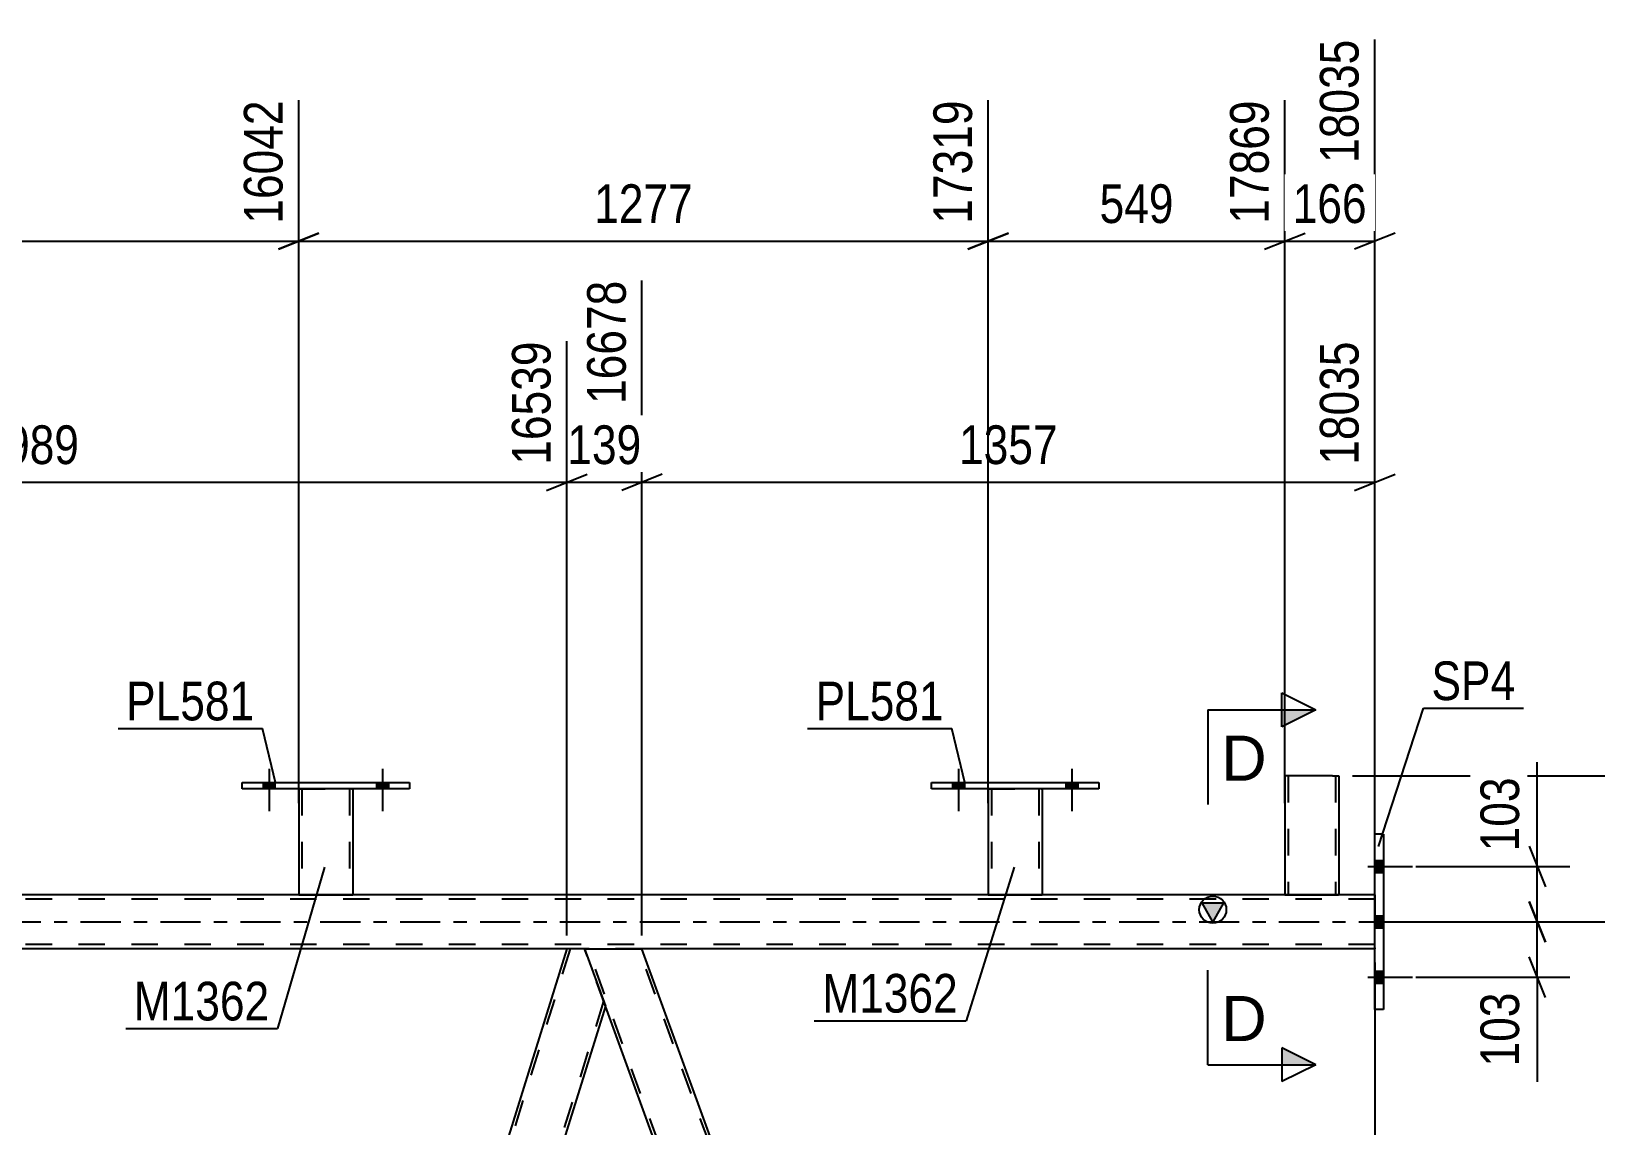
# Model space of a CAD drawing. Header units: millimetres. Extents: x 0 to 841, y 0 to 594.
# Drawn here: x 665.5 to 781.4, y 427.7 to 508.8 of the extents above; entities that cross this region are included whole.
import ezdxf

# ---------------------------------------------------------------- set-up
doc = ezdxf.new("R2010")
doc.units = ezdxf.units.MM
doc.linetypes.add('DXK_LINE_DOT2', pattern=[3.9198, 1.9599, -1.9599])
doc.linetypes.add('DXK_LINE_DOT3', pattern=[5.9187, 2.979, -0.9799, 0.9799, -0.9799])
doc.styles.add('Arial', font='arial.ttf', dxfattribs={"height": 0.2})
doc.styles.add('Arial Narrow', font='ARIALN.TTF', dxfattribs={"height": 0.2})

# ---------------------------------------------------------------- blocks, each defined once
blk = doc.blocks.new('Bolt-283124494-2352 - 2348')
at = {"linetype": 'Continuous'}
for points in [[(682.68, 452.67), (683.56, 452.67), (683.56, 453.15), (682.68, 453.15)], [(691.08, 452.67), (691.96, 452.67), (691.96, 453.15), (691.08, 453.15)]]:
    blk.add_hatch(color=1, dxfattribs=at).paths.add_polyline_path(points)
at = {"color": 1, "linetype": 'Continuous'}
for p, q in [((683.12, 454.15), (683.12, 451.03)), ((691.52, 454.15), (691.52, 451.03)), ((682.68, 453.15), (682.68, 452.67)), ((683.56, 453.15), (683.56, 452.67)), ((691.08, 453.15), (691.08, 452.67)), ((691.96, 453.15), (691.96, 452.67))]:
    blk.add_line(p, q, dxfattribs=at)
blk = doc.blocks.new('Bolt-283124494-2350 - 2348')
at = {"linetype": 'Continuous'}
for points in [[(733.76, 452.67), (734.64, 452.67), (734.64, 453.15), (733.76, 453.15)], [(742.16, 452.67), (743.04, 452.67), (743.04, 453.15), (742.16, 453.15)]]:
    blk.add_hatch(color=1, dxfattribs=at).paths.add_polyline_path(points)
at = {"color": 1, "linetype": 'Continuous'}
for p, q in [((734.2, 454.15), (734.2, 451.03)), ((742.6, 454.15), (742.6, 451.03)), ((733.76, 453.15), (733.76, 452.67)), ((734.64, 453.15), (734.64, 452.67)), ((742.16, 453.15), (742.16, 452.67)), ((743.04, 453.15), (743.04, 452.67))]:
    blk.add_line(p, q, dxfattribs=at)
blk = doc.blocks.new('Bolt-283124494-2351 - 2348')
at = {"linetype": 'Continuous'}
for points in [[(733.76, 452.67), (734.64, 452.67), (734.64, 453.15), (733.76, 453.15)], [(742.16, 452.67), (743.04, 452.67), (743.04, 453.15), (742.16, 453.15)]]:
    blk.add_hatch(color=1, dxfattribs=at).paths.add_polyline_path(points)
at = {"color": 1, "linetype": 'Continuous'}
for p, q in [((734.2, 454.15), (734.2, 451.03)), ((742.6, 454.15), (742.6, 451.03)), ((733.76, 453.15), (733.76, 452.67)), ((734.64, 453.15), (734.64, 452.67)), ((742.16, 453.15), (742.16, 452.67)), ((743.04, 453.15), (743.04, 452.67))]:
    blk.add_line(p, q, dxfattribs=at)
blk = doc.blocks.new('Bolt-283124494-2353 - 2348')
at = {"linetype": 'Continuous'}
for points in [[(682.68, 452.67), (683.56, 452.67), (683.56, 453.15), (682.68, 453.15)], [(691.08, 452.67), (691.96, 452.67), (691.96, 453.15), (691.08, 453.15)]]:
    blk.add_hatch(color=1, dxfattribs=at).paths.add_polyline_path(points)
at = {"color": 1, "linetype": 'Continuous'}
for p, q in [((683.12, 454.15), (683.12, 451.03)), ((691.52, 454.15), (691.52, 451.03)), ((682.68, 453.15), (682.68, 452.67)), ((683.56, 453.15), (683.56, 452.67)), ((691.08, 453.15), (691.08, 452.67)), ((691.96, 453.15), (691.96, 452.67))]:
    blk.add_line(p, q, dxfattribs=at)
blk = doc.blocks.new('Part-283124494-2380 - 2348')
at = {"color": 2, "linetype": 'Continuous'}
for p, q in [((758.38, 453.63), (758.38, 444.83)), ((761.9, 453.63), (758.38, 453.63)), ((761.9, 453.63), (762.38, 453.63)), ((762.38, 453.63), (762.38, 444.83)), ((758.38, 444.83), (762.34, 444.83)), ((762.38, 444.83), (762.34, 444.83))]:
    blk.add_line(p, q, dxfattribs=at)
at = {"color": 7, "linetype": 'DXK_LINE_DOT2'}
for p, q in [((758.62, 453.63), (758.62, 444.83)), ((761.99, 453.63), (762.07, 453.63)), ((762.07, 453.63), (762.08, 453.63)), ((762.08, 453.63), (762.12, 453.63)), ((762.12, 453.63), (762.14, 453.63)), ((762.14, 453.63), (762.14, 444.83)), ((762.07, 444.83), (762.08, 444.83)), ((762.08, 444.83), (762.12, 444.83)), ((762.12, 444.83), (762.14, 444.83))]:
    blk.add_line(p, q, dxfattribs=at)
blk = doc.blocks.new('Part-283124494-2752 - 2348')
at = {"color": 7, "linetype": 'DXK_LINE_DOT2'}
for p, q in [((705.43, 440.83), (668.61, 322.71)), ((707.91, 436.95), (671.33, 319.61)), ((668.48, 323.08), (668.9, 324.43)), ((673.09, 324.43), (671.58, 319.61)), ((669.74, 319.61), (668.48, 323.08)), ((671.58, 319.61), (669.74, 319.61))]:
    blk.add_line(p, q, dxfattribs=at)
at = {"color": 2, "linetype": 'Continuous'}
for p, q in [((705.18, 440.83), (668.9, 324.43)), ((706.5, 440.83), (705.18, 440.83)), ((706.5, 440.83), (708.04, 436.58)), ((708.04, 436.58), (673.09, 324.43))]:
    blk.add_line(p, q, dxfattribs=at)
blk = doc.blocks.new('Part-283124494-2385 - 2348')
at = {"color": 2, "linetype": 'Continuous'}
for p, q in [((732.2, 452.67), (732.2, 453.15)), ((732.2, 453.15), (744.6, 453.15)), ((744.6, 452.67), (732.2, 452.67)), ((744.6, 453.15), (744.6, 452.67))]:
    blk.add_line(p, q, dxfattribs=at)
blk = doc.blocks.new('Part-283124494-2400 - 2348')
at = {"color": 2, "linetype": 'Continuous'}
for p, q in [((736.4, 452.67), (736.4, 444.83)), ((740.4, 452.67), (740.4, 444.83)), ((736.4, 444.83), (740.4, 444.83))]:
    blk.add_line(p, q, dxfattribs=at)
at = {"color": 7, "linetype": 'DXK_LINE_DOT2'}
for p, q in [((736.4, 452.67), (740.4, 452.67)), ((736.4, 452.67), (736.4, 452.67)), ((736.4, 452.67), (736.4, 452.67)), ((736.64, 452.67), (736.64, 444.83)), ((740.16, 452.67), (740.16, 444.83)), ((740.4, 452.67), (740.4, 452.67)), ((740.4, 452.67), (740.4, 452.67)), ((740.11, 444.83), (740.14, 444.83)), ((740.11, 444.83), (740.14, 444.83)), ((740.14, 444.83), (740.16, 444.83)), ((740.14, 444.83), (740.16, 444.83))]:
    blk.add_line(p, q, dxfattribs=at)
blk = doc.blocks.new('Part-283124494-2405 - 2348')
at = {"color": 2, "linetype": 'Continuous'}
for p, q in [((681.12, 452.67), (681.12, 453.15)), ((681.12, 453.15), (693.52, 453.15)), ((693.52, 452.67), (681.12, 452.67)), ((693.52, 453.15), (693.52, 452.67))]:
    blk.add_line(p, q, dxfattribs=at)
blk = doc.blocks.new('Part-283124494-2410 - 2348')
at = {"color": 2, "linetype": 'Continuous'}
for p, q in [((685.32, 452.67), (685.32, 444.83)), ((689.32, 452.67), (689.32, 444.83)), ((685.32, 444.83), (689.32, 444.83))]:
    blk.add_line(p, q, dxfattribs=at)
at = {"color": 7, "linetype": 'DXK_LINE_DOT2'}
for p, q in [((685.32, 452.67), (689.32, 452.67)), ((685.32, 452.67), (685.32, 452.67)), ((685.32, 452.67), (685.32, 452.67)), ((685.56, 452.67), (685.56, 444.83)), ((689.08, 452.67), (689.08, 444.83)), ((689.32, 452.67), (689.32, 452.67)), ((689.32, 452.67), (689.32, 452.67)), ((689.03, 444.83), (689.06, 444.83)), ((689.03, 444.83), (689.06, 444.83)), ((689.06, 444.83), (689.08, 444.83)), ((689.06, 444.83), (689.08, 444.83))]:
    blk.add_line(p, q, dxfattribs=at)
blk = doc.blocks.new('Part-283124494-2568 - 2348')
at = {"linetype": 'Continuous'}
blk.add_hatch(color=2, dxfattribs=at).paths.add_polyline_path([(753.04, 442.83), (752.24, 444.23), (753.84, 444.23)])
at = {"color": 2, "linetype": 'Continuous'}
for p, q in [((765.04, 444.83), (100.96, 444.83)), ((753.04, 442.83), (752.24, 444.23)), ((752.24, 444.23), (753.84, 444.23)), ((753.84, 444.23), (753.04, 442.83)), ((705.18, 440.83), (625.62, 440.83)), ((765.04, 440.83), (710.75, 440.83))]:
    blk.add_line(p, q, dxfattribs=at)
at = {"color": 7, "linetype": 'DXK_LINE_DOT2'}
for p, q in [((765.04, 444.51), (100.96, 444.51)), ((765.04, 444.83), (765.04, 440.83)), ((765.04, 441.15), (100.96, 441.15)), ((710.75, 440.83), (194.37, 440.83))]:
    blk.add_line(p, q, dxfattribs=at)
at = {"color": 7, "linetype": 'DXK_LINE_DOT3'}
blk.add_line((100.96, 442.83), (765.04, 442.83), dxfattribs=at)
at = {"color": 2, "linetype": 'Continuous'}
blk.add_circle((753.04, 443.73), 1, dxfattribs=at)
blk = doc.blocks.new('Bolt-283124494-2630 - 2348')
at = {"linetype": 'Continuous'}
for points in [[(765.68, 446.49), (765.68, 447.37), (765.04, 447.37), (765.04, 446.49)], [(765.68, 446.49), (765.68, 447.37), (765.04, 447.37), (765.04, 446.49)], [(765.68, 446.49), (765.68, 447.37), (765.04, 447.37), (765.04, 446.49)], [(765.68, 442.39), (765.68, 443.27), (765.04, 443.27), (765.04, 442.39)], [(765.68, 442.39), (765.68, 443.27), (765.04, 443.27), (765.04, 442.39)], [(765.68, 438.29), (765.68, 439.17), (765.04, 439.17), (765.04, 438.29)], [(765.68, 438.29), (765.68, 439.17), (765.04, 439.17), (765.04, 438.29)], [(765.68, 438.29), (765.68, 439.17), (765.04, 439.17), (765.04, 438.29)]]:
    blk.add_hatch(color=1, dxfattribs=at).paths.add_polyline_path(points)
at = {"color": 1, "linetype": 'Continuous'}
for p, q in [((764.52, 446.93), (767.84, 446.93)), ((764.52, 446.93), (767.84, 446.93)), ((764.52, 446.93), (767.84, 446.93)), ((765.04, 447.37), (765.68, 447.37)), ((765.04, 447.37), (765.68, 447.37)), ((765.04, 447.37), (765.68, 447.37)), ((765.04, 446.49), (765.68, 446.49)), ((765.04, 446.49), (765.68, 446.49)), ((765.04, 446.49), (765.68, 446.49)), ((764.52, 442.83), (767.84, 442.83)), ((764.52, 442.83), (767.84, 442.83)), ((765.04, 443.27), (765.68, 443.27)), ((765.04, 443.27), (765.68, 443.27)), ((765.04, 442.39), (765.68, 442.39)), ((765.04, 442.39), (765.68, 442.39)), ((764.52, 438.73), (767.84, 438.73)), ((764.52, 438.73), (767.84, 438.73)), ((764.52, 438.73), (767.84, 438.73)), ((765.04, 439.17), (765.68, 439.17)), ((765.04, 439.17), (765.68, 439.17)), ((765.04, 439.17), (765.68, 439.17)), ((765.04, 438.29), (765.68, 438.29)), ((765.04, 438.29), (765.68, 438.29)), ((765.04, 438.29), (765.68, 438.29))]:
    blk.add_line(p, q, dxfattribs=at)
blk = doc.blocks.new('Part-283124494-2731 - 2348')
at = {"color": 2, "linetype": 'Continuous'}
for p, q in [((765.68, 449.33), (765.04, 449.33)), ((765.04, 436.33), (765.04, 449.33)), ((765.68, 449.33), (765.68, 436.33)), ((765.68, 436.33), (765.04, 436.33))]:
    blk.add_line(p, q, dxfattribs=at)
blk = doc.blocks.new('Part-283124494-2747 - 2348')
at = {"color": 2, "linetype": 'Continuous'}
for p, q in [((625.62, 440.83), (621.36, 440.83)), ((625.62, 440.83), (667.98, 324.43)), ((663.73, 324.43), (622.91, 436.58))]:
    blk.add_line(p, q, dxfattribs=at)
at = {"color": 7, "linetype": 'DXK_LINE_DOT2'}
for p, q in [((621.36, 440.83), (622.91, 436.58)), ((665.74, 319.61), (621.62, 440.83)), ((669.48, 319.61), (625.36, 440.83)), ((665.48, 319.61), (663.73, 324.43)), ((669.74, 319.61), (667.98, 324.43)), ((669.74, 319.61), (665.48, 319.61))]:
    blk.add_line(p, q, dxfattribs=at)
blk = doc.blocks.new('Part-283124494-2764 - 2348')
at = {"color": 2, "linetype": 'Continuous'}
for p, q in [((706.5, 440.83), (710.75, 440.83)), ((754.87, 319.61), (710.75, 440.83)), ((750.62, 319.61), (708.04, 436.58))]:
    blk.add_line(p, q, dxfattribs=at)
at = {"color": 7, "linetype": 'DXK_LINE_DOT2'}
for p, q in [((708.04, 436.58), (706.5, 440.83)), ((750.87, 319.61), (706.75, 440.83)), ((754.62, 319.61), (710.5, 440.83)), ((754.87, 319.61), (750.62, 319.61))]:
    blk.add_line(p, q, dxfattribs=at)
blk = doc.blocks.new('StraightDimension-283124494-3217 - 2348')
at = {"color": 7, "linetype": 'Continuous'}
for p, q in [((736.4, 451.63), (736.4, 503.67)), ((758.38, 451.63), (758.38, 503.67)), ((737.9, 493.83), (734.9, 492.63)), ((756.88, 492.63), (759.88, 493.83)), ((736.4, 493.23), (758.38, 493.23))]:
    blk.add_line(p, q, dxfattribs=at)
at = {"color": 0}
blk.add_wipeout([(750.73, 493.98), (750.73, 498.18), (744.05, 498.18), (744.05, 493.98)], dxfattribs=at)
at = {"color": 3, "style": 'Arial Narrow'}
blk.add_text('549', height=2.863, dxfattribs=at).set_placement((744.65, 494.58))
at = {"color": 0, "linetype": 'Continuous'}
blk.add_wipeout([(757.78, 504.27), (753.58, 504.27), (753.58, 493.93), (757.78, 493.93)], dxfattribs=at)
at = {"color": 3, "linetype": 'Continuous', "style": 'Arial Narrow'}
blk.add_text('17869', height=2.863, rotation=90.0002, dxfattribs=at).set_placement((757.18, 494.53))
blk = doc.blocks.new('StraightDimension-283124494-15298 - 2348')
at = {"color": 7, "linetype": 'Continuous'}
for p, q in [((710.75, 441.83), (710.75, 490.32)), ((765.04, 445.83), (765.04, 485.82)), ((712.25, 475.98), (709.25, 474.78)), ((710.75, 475.38), (765.04, 475.38)), ((763.54, 474.78), (766.54, 475.98))]:
    blk.add_line(p, q, dxfattribs=at)
at = {"color": 0}
blk.add_wipeout([(742.15, 476.13), (742.15, 480.33), (733.64, 480.33), (733.64, 476.13)], dxfattribs=at)
at = {"color": 3, "style": 'Arial Narrow'}
blk.add_text('1357', height=2.863, dxfattribs=at).set_placement((734.24, 476.73))
at = {"color": 0, "linetype": 'Continuous'}
blk.add_wipeout([(764.44, 486.42), (760.24, 486.42), (760.24, 476.08), (764.44, 476.08)], dxfattribs=at)
at = {"color": 3, "linetype": 'Continuous', "style": 'Arial Narrow'}
blk.add_text('18035', height=2.863, rotation=90.0002, dxfattribs=at).set_placement((763.84, 476.68))
blk = doc.blocks.new('StraightDimension-283124494-3197 - 2348')
at = {"color": 7, "linetype": 'Continuous'}
for p, q in [((634.24, 451.63), (634.24, 503.67)), ((685.32, 451.63), (685.32, 503.67)), ((635.74, 493.83), (632.74, 492.63)), ((683.82, 492.63), (686.82, 493.83)), ((634.24, 493.23), (685.32, 493.23))]:
    blk.add_line(p, q, dxfattribs=at)
at = {"color": 0}
blk.add_wipeout([(664.04, 493.98), (664.04, 498.18), (655.53, 498.18), (655.53, 493.98)], dxfattribs=at)
at = {"color": 3, "style": 'Arial Narrow'}
blk.add_text('1277', height=2.863, dxfattribs=at).set_placement((656.13, 494.58))
at = {"color": 0, "linetype": 'Continuous'}
blk.add_wipeout([(684.72, 504.27), (680.52, 504.27), (680.52, 493.93), (684.72, 493.93)], dxfattribs=at)
at = {"color": 3, "linetype": 'Continuous', "style": 'Arial Narrow'}
blk.add_text('16042', height=2.863, rotation=90.0002, dxfattribs=at).set_placement((684.12, 494.53))
blk = doc.blocks.new('StraightDimension-283124494-3207 - 2348')
at = {"color": 7, "linetype": 'Continuous'}
for p, q in [((685.32, 451.63), (685.32, 503.67)), ((736.4, 451.63), (736.4, 503.67)), ((686.82, 493.83), (683.82, 492.63)), ((734.9, 492.63), (737.9, 493.83)), ((685.32, 493.23), (736.4, 493.23))]:
    blk.add_line(p, q, dxfattribs=at)
at = {"color": 0}
blk.add_wipeout([(715.12, 493.98), (715.12, 498.18), (706.61, 498.18), (706.61, 493.98)], dxfattribs=at)
at = {"color": 3, "style": 'Arial Narrow'}
blk.add_text('1277', height=2.863, dxfattribs=at).set_placement((707.21, 494.58))
at = {"color": 0, "linetype": 'Continuous'}
blk.add_wipeout([(735.8, 504.27), (731.6, 504.27), (731.6, 493.93), (735.8, 493.93)], dxfattribs=at)
at = {"color": 3, "linetype": 'Continuous', "style": 'Arial Narrow'}
blk.add_text('17319', height=2.863, rotation=90.0002, dxfattribs=at).set_placement((735.2, 494.53))
blk = doc.blocks.new('StraightDimension-283124494-3227 - 2348')
at = {"color": 7, "linetype": 'Continuous'}
for p, q in [((765.04, 445.83), (765.04, 508.17)), ((758.38, 451.63), (758.38, 503.67)), ((756.88, 492.63), (759.88, 493.83)), ((766.54, 493.83), (763.54, 492.63)), ((758.38, 493.23), (765.04, 493.23))]:
    blk.add_line(p, q, dxfattribs=at)
at = {"color": 0}
blk.add_wipeout([(765.05, 493.98), (765.05, 498.18), (758.36, 498.18), (758.36, 493.98)], dxfattribs=at)
at = {"color": 3, "style": 'Arial Narrow'}
blk.add_text('166', height=2.863, dxfattribs=at).set_placement((758.96, 494.58))
at = {"color": 0, "linetype": 'Continuous'}
blk.add_wipeout([(764.44, 508.77), (760.24, 508.77), (760.24, 498.43), (764.44, 498.43)], dxfattribs=at)
at = {"color": 3, "linetype": 'Continuous', "style": 'Arial Narrow'}
blk.add_text('18035', height=2.863, rotation=90.0002, dxfattribs=at).set_placement((763.84, 499.03))
blk = doc.blocks.new('StraightDimension-283124494-12028 - 2348')
at = {"color": 7, "linetype": 'Continuous'}
for p, q in [((776.48, 444.33), (777.68, 441.33)), ((768.08, 442.83), (779.48, 442.83)), ((777.08, 438.73), (777.08, 442.83)), ((777.68, 437.23), (776.48, 440.23)), ((768.08, 438.73), (779.48, 438.73)), ((777.08, 438.73), (777.08, 430.99)), ((777.08, 438.73), (777.08, 430.99))]:
    blk.add_line(p, q, dxfattribs=at)
at = {"color": 0}
blk.add_wipeout([(776.33, 438.2), (772.13, 438.2), (772.13, 431.52), (776.33, 431.52)], dxfattribs=at)
at = {"color": 3, "style": 'Arial Narrow'}
blk.add_text('103', height=2.863, rotation=90.0002, dxfattribs=at).set_placement((775.73, 432.12))
blk = doc.blocks.new('StraightDimension-283124494-3249 - 2348')
at = {"color": 7, "linetype": 'Continuous'}
blk.add_line((763.38, 453.63), (816.41, 453.63), dxfattribs=at)
blk = doc.blocks.new('StraightDimension-283124494-4134 - 2348')
at = {"color": 7, "linetype": 'Continuous'}
for p, q in [((765.04, 439.83), (765.04, 383.04)), ((786.66, 320.61), (786.66, 388.29)), ((766.54, 386.04), (763.54, 384.84)), ((785.16, 384.84), (788.16, 386.04)), ((765.04, 385.44), (786.66, 385.44))]:
    blk.add_line(p, q, dxfattribs=at)
at = {"color": 0}
blk.add_wipeout([(780.1, 386.19), (780.1, 390.39), (771.59, 390.39), (771.59, 386.19)], dxfattribs=at)
at = {"color": 3, "style": 'Arial Narrow'}
blk.add_text('1271', height=2.863, dxfattribs=at).set_placement((772.19, 386.79))
blk = doc.blocks.new('StraightDimension-283124494-4152 - 2348')
at = {"color": 7, "linetype": 'Continuous'}
for p, q in [((807.22, 441.33), (806.02, 444.33)), ((766.68, 442.83), (809.02, 442.83)), ((806.62, 316.97), (806.62, 442.83)), ((806.02, 318.47), (807.22, 315.47)), ((788.3, 316.97), (809.02, 316.97))]:
    blk.add_line(p, q, dxfattribs=at)
at = {"color": 0}
blk.add_wipeout([(805.87, 384.15), (801.67, 384.15), (801.67, 375.64), (805.87, 375.64)], dxfattribs=at)
at = {"color": 3, "style": 'Arial Narrow'}
blk.add_text('3147', height=2.863, rotation=90.0002, dxfattribs=at).set_placement((805.27, 376.24))
blk = doc.blocks.new('StraightDimension-283124494-12030 - 2348')
at = {"color": 7, "linetype": 'Continuous'}
for p, q in [((777.08, 446.93), (777.08, 454.66)), ((777.08, 446.93), (777.08, 454.66)), ((776.48, 448.43), (777.68, 445.43)), ((768.08, 446.93), (779.48, 446.93)), ((777.08, 442.83), (777.08, 446.93)), ((777.68, 441.33), (776.48, 444.33)), ((768.08, 442.83), (779.48, 442.83))]:
    blk.add_line(p, q, dxfattribs=at)
at = {"color": 0}
blk.add_wipeout([(776.33, 454.14), (772.13, 454.14), (772.13, 447.45), (776.33, 447.45)], dxfattribs=at)
at = {"color": 3, "style": 'Arial Narrow'}
blk.add_text('103', height=2.863, rotation=90.0002, dxfattribs=at).set_placement((775.73, 448.05))
blk = doc.blocks.new('StraightDimension-283124494-15299 - 2348')
at = {"color": 7, "linetype": 'Continuous'}
for p, q in [((710.75, 441.83), (710.75, 490.32)), ((705.18, 441.83), (705.18, 485.82)), ((703.68, 474.78), (706.68, 475.98)), ((705.18, 475.38), (710.75, 475.38)), ((712.25, 475.98), (709.25, 474.78))]:
    blk.add_line(p, q, dxfattribs=at)
at = {"color": 0}
blk.add_wipeout([(711.31, 476.13), (711.31, 480.33), (704.62, 480.33), (704.62, 476.13)], dxfattribs=at)
at = {"color": 3, "style": 'Arial Narrow'}
blk.add_text('139', height=2.863, dxfattribs=at).set_placement((705.22, 476.73))
at = {"color": 0, "linetype": 'Continuous'}
blk.add_wipeout([(710.15, 490.92), (705.95, 490.92), (705.95, 480.58), (710.15, 480.58)], dxfattribs=at)
at = {"color": 3, "linetype": 'Continuous', "style": 'Arial Narrow'}
blk.add_text('16678', height=2.863, rotation=90.0002, dxfattribs=at).set_placement((709.55, 481.18))
blk = doc.blocks.new('StraightDimension-283124494-15300 - 2348')
at = {"color": 7, "linetype": 'Continuous'}
for p, q in [((625.62, 441.83), (625.62, 490.32)), ((705.18, 441.83), (705.18, 485.82)), ((627.12, 475.98), (624.12, 474.78)), ((625.62, 475.38), (705.18, 475.38)), ((703.68, 474.78), (706.68, 475.98))]:
    blk.add_line(p, q, dxfattribs=at)
at = {"color": 0}
blk.add_wipeout([(669.65, 476.13), (669.65, 480.33), (661.14, 480.33), (661.14, 476.13)], dxfattribs=at)
at = {"color": 3, "style": 'Arial Narrow'}
blk.add_text('1989', height=2.863, dxfattribs=at).set_placement((661.74, 476.73))
at = {"color": 0, "linetype": 'Continuous'}
blk.add_wipeout([(704.58, 486.42), (700.38, 486.42), (700.38, 476.08), (704.58, 476.08)], dxfattribs=at)
at = {"color": 3, "linetype": 'Continuous', "style": 'Arial Narrow'}
blk.add_text('16539', height=2.863, rotation=90.0002, dxfattribs=at).set_placement((703.98, 476.68))
blk = doc.blocks.new('Mark-283124494-2381 - 2348')
at = {"color": 30, "linetype": 'Continuous'}
for p in [(723.01, 457.15), (734.69, 453.04)]:
    blk.add_line(p, (733.71, 457.15), dxfattribs=at)
at = {"color": 0}
blk.add_wipeout([(733.11, 457.75), (733.11, 460.75), (723.61, 460.75), (723.61, 457.75)], dxfattribs=at)
blk.add_wipeout([(733.11, 457.75), (733.11, 460.75), (723.61, 460.75), (723.61, 457.75)], dxfattribs=at)
at = {"color": 3, "style": 'Arial Narrow'}
blk.add_text('PL581', height=2.863, dxfattribs=at).set_placement((723.61, 457.75))
blk = doc.blocks.new('Mark-283124494-2396 - 2348')
at = {"color": 30, "linetype": 'Continuous'}
for p in [(738.32, 446.88), (723.51, 435.51)]:
    blk.add_line(p, (734.76, 435.51), dxfattribs=at)
at = {"color": 0}
blk.add_wipeout([(734.16, 436.11), (734.16, 439.11), (724.11, 439.11), (724.11, 436.11)], dxfattribs=at)
blk.add_wipeout([(734.16, 436.11), (734.16, 439.11), (724.11, 439.11), (724.11, 436.11)], dxfattribs=at)
at = {"color": 3, "style": 'Arial Narrow'}
blk.add_text('M1362', height=2.863, dxfattribs=at).set_placement((724.11, 436.11))
blk = doc.blocks.new('Mark-283124494-2401 - 2348')
at = {"color": 30, "linetype": 'Continuous'}
for p in [(671.93, 457.15), (683.61, 453.04)]:
    blk.add_line(p, (682.63, 457.15), dxfattribs=at)
at = {"color": 0}
blk.add_wipeout([(682.03, 457.75), (682.03, 460.75), (672.53, 460.75), (672.53, 457.75)], dxfattribs=at)
blk.add_wipeout([(682.03, 457.75), (682.03, 460.75), (672.53, 460.75), (672.53, 457.75)], dxfattribs=at)
at = {"color": 3, "style": 'Arial Narrow'}
blk.add_text('PL581', height=2.863, dxfattribs=at).set_placement((672.53, 457.75))
blk = doc.blocks.new('Mark-283124494-2406 - 2348')
at = {"color": 30, "linetype": 'Continuous'}
for p in [(687.24, 446.88), (672.5, 434.93)]:
    blk.add_line(p, (683.75, 434.93), dxfattribs=at)
at = {"color": 0}
blk.add_wipeout([(683.15, 435.53), (683.15, 438.53), (673.1, 438.53), (673.1, 435.53)], dxfattribs=at)
blk.add_wipeout([(683.15, 435.53), (683.15, 438.53), (673.1, 438.53), (673.1, 435.53)], dxfattribs=at)
at = {"color": 3, "style": 'Arial Narrow'}
blk.add_text('M1362', height=2.863, dxfattribs=at).set_placement((673.1, 435.53))
blk = doc.blocks.new('Mark-283124494-2727 - 2348')
at = {"color": 30, "linetype": 'Continuous'}
for p, q in [((765.31, 448.4), (768.64, 458.65)), ((768.64, 458.65), (776.06, 458.65))]:
    blk.add_line(p, q, dxfattribs=at)
at = {"color": 0}
blk.add_wipeout([(775.46, 459.25), (775.46, 462.25), (769.24, 462.25), (769.24, 459.25)], dxfattribs=at)
blk.add_wipeout([(775.46, 459.25), (775.46, 462.25), (769.24, 462.25), (769.24, 459.25)], dxfattribs=at)
at = {"color": 3, "style": 'Arial Narrow'}
blk.add_text('SP4', height=2.863, dxfattribs=at).set_placement((769.24, 459.25))
blk = doc.blocks.new('SectionMark-283124494-4218 - 2348')
at = {"linetype": 'Continuous'}
for points in [[(758.16, 457.28), (758.16, 458.53), (760.66, 458.53)], [(758.16, 432.25), (758.16, 433.5), (760.66, 432.25)]]:
    blk.add_hatch(color=6, dxfattribs=at).paths.add_polyline_path(points)
at = {"color": 6, "linetype": 'Continuous'}
for p, q in [((758.16, 457.28), (758.16, 459.78)), ((758.16, 459.78), (760.66, 458.53)), ((752.66, 458.53), (752.66, 451.53)), ((752.66, 458.53), (760.66, 458.53)), ((760.66, 458.53), (758.16, 457.28)), ((752.66, 432.25), (752.66, 439.25)), ((760.66, 432.25), (758.16, 433.5)), ((758.16, 433.5), (758.16, 431)), ((752.66, 432.25), (760.66, 432.25)), ((760.66, 432.25), (758.16, 431))]:
    blk.add_line(p, q, dxfattribs=at)
at = {"color": 0, "linetype": 'Continuous'}
for points in [[(757.03, 453.28), (757.03, 456.78), (753.66, 456.78), (753.66, 453.28)], [(757.03, 434), (757.03, 437.5), (753.66, 437.5), (753.66, 434)]]:
    blk.add_wipeout(points, dxfattribs=at)
at = {"color": 3, "linetype": 'Continuous', "style": 'Arial'}
for p in [(753.66, 453.28), (753.66, 434)]:
    blk.add_text('D', height=3.34, dxfattribs=at).set_placement(p)

msp = doc.modelspace()

# ---------------------------------------------------------------- block references
for name in ['Bolt-283124494-2352 - 2348', 'Bolt-283124494-2353 - 2348', 'Bolt-283124494-2350 - 2348', 'Bolt-283124494-2351 - 2348', 'Part-283124494-2380 - 2348', 'Part-283124494-2405 - 2348', 'Part-283124494-2410 - 2348', 'Part-283124494-2385 - 2348', 'Part-283124494-2400 - 2348', 'Part-283124494-2731 - 2348', 'Bolt-283124494-2630 - 2348', 'Part-283124494-2568 - 2348', 'Part-283124494-2747 - 2348', 'Part-283124494-2752 - 2348', 'Part-283124494-2764 - 2348']:
    msp.add_blockref(name, (0, 0))

# ---------------------------------------------------------------- next in the draw order: block references
for name in ['StraightDimension-283124494-3197 - 2348', 'StraightDimension-283124494-3217 - 2348', 'StraightDimension-283124494-12028 - 2348']:
    msp.add_blockref(name, (0, 0))

# ---------------------------------------------------------------- next in the draw order: block references
msp.add_blockref('StraightDimension-283124494-15298 - 2348', (0, 0))

# ---------------------------------------------------------------- next in the draw order: block references
for name in ['StraightDimension-283124494-3227 - 2348', 'StraightDimension-283124494-3207 - 2348']:
    msp.add_blockref(name, (0, 0))

# ---------------------------------------------------------------- next in the draw order: block references
msp.add_blockref('StraightDimension-283124494-3249 - 2348', (0, 0))

# ---------------------------------------------------------------- next in the draw order: block references
for name in ['StraightDimension-283124494-15299 - 2348', 'Mark-283124494-2381 - 2348', 'SectionMark-283124494-4218 - 2348', 'Mark-283124494-2396 - 2348', 'StraightDimension-283124494-4134 - 2348']:
    msp.add_blockref(name, (0, 0))

# ---------------------------------------------------------------- next in the draw order: block references
for name in ['StraightDimension-283124494-15300 - 2348', 'StraightDimension-283124494-4152 - 2348']:
    msp.add_blockref(name, (0, 0))

# ---------------------------------------------------------------- next in the draw order: block references
for name in ['Mark-283124494-2401 - 2348', 'StraightDimension-283124494-12030 - 2348', 'Mark-283124494-2406 - 2348']:
    msp.add_blockref(name, (0, 0))

# ---------------------------------------------------------------- next in the draw order: block references
msp.add_blockref('Mark-283124494-2727 - 2348', (0, 0))

doc.saveas('drawing.dxf')
